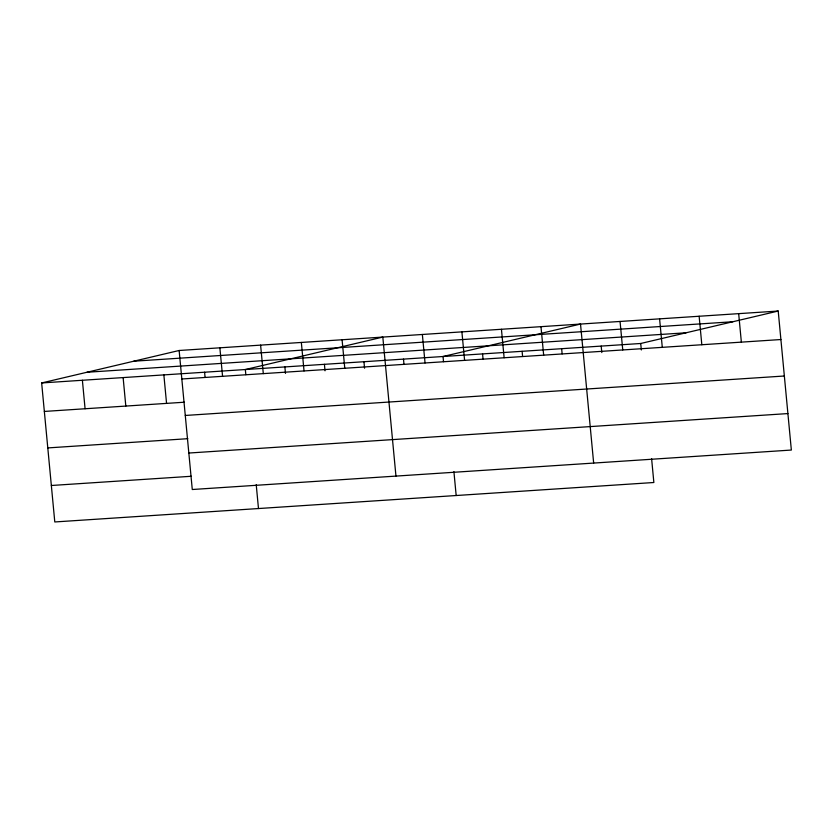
<?xml version="1.0" encoding="UTF-8"?>
<svg xmlns="http://www.w3.org/2000/svg" width="833" height="833" viewBox="0 0 833 833"><rect width="100%" height="100%" fill="white"/><g stroke="black" fill="none" stroke-linecap="round" stroke-linejoin="round"><path stroke-width="1.25" d="M651.604 458.608L653.863 482.505L54.791 521.958L41.65 382.951L179.137 350.495L778.209 311.042L791.35 450.049L192.277 489.512L179.137 350.495M41.65 382.951L640.723 343.488L778.209 311.042M133.769 361.21L732.842 321.746M87.017 372.247L686.09 332.784M181.823 378.994L780.906 339.531M44.347 411.44L184.374 402.214M185.28 415.459L784.353 376.006M47.793 447.915L187.821 438.689M188.831 453.037L787.903 413.574M51.344 485.493L191.371 476.268M738.673 313.645L741.36 342.134M699.137 316.248L701.823 344.737M659.59 318.852L662.287 347.34M640.723 343.488L641.337 349.964M620.054 321.455L622.751 349.943M601.187 346.091L601.801 352.567M593.658 463.075L580.518 324.058L443.031 356.514L443.52 361.689M561.65 348.704L562.14 353.879M540.971 326.661L543.668 355.16M522.104 351.307L522.593 356.482M501.435 329.274L504.132 357.763M482.567 353.91L483.057 359.085M461.899 331.878L464.595 360.366M453.912 471.624L456.172 495.52M422.362 334.481L425.049 362.969M403.495 359.117L403.984 364.302M395.956 476.091L382.816 337.084L245.339 369.54L245.829 374.715M363.948 361.72L364.562 368.196M342.082 339.77L344.779 368.259M324.412 364.323L325.026 370.8M301.348 342.446L304.035 370.935M284.876 366.926L285.49 373.403M260.604 345.133L263.301 373.621M256.22 484.65L258.48 508.546M219.87 347.819L222.567 376.308M204.595 372.216L205.085 377.401M163.862 374.902L166.558 403.391M123.128 377.588L125.814 406.077M82.384 380.264L85.081 408.753"/></g></svg>
